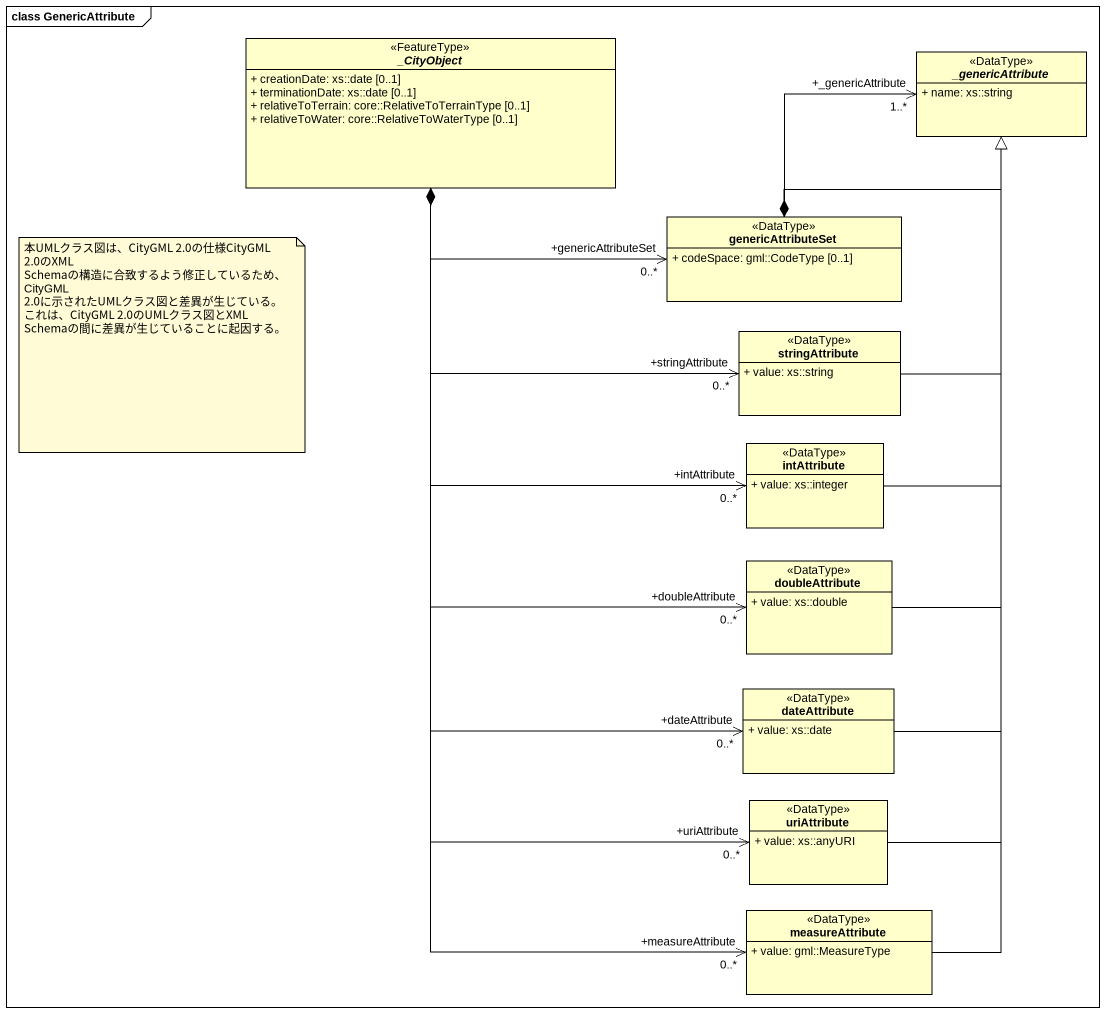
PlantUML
@startuml
mainframe class GenericAttribute
hide circle
hide empty members
skinparam classAttributeIconSize 0
abstract class "_CityObject" as CityObject <<FeatureType>> #FFFFCC {
  + creationDate: xs::date [0..1]
  + terminationDate: xs::date [0..1]
  + relativeToTerrain: core::RelativeToTerrainType [0..1]
  + relativeToWater: core::RelativeToWaterType [0..1]
}
abstract class "_genericAttribute" as genericAttribute <<DataType>> #FFFFCC {
  + name: xs::string
}
class genericAttributeSet <<DataType>> #FFFFCC {
  + codeSpace: gml::CodeType [0..1]
}
class stringAttribute <<DataType>> #FFFFCC {
  + value: xs::string
}
class intAttribute <<DataType>> #FFFFCC {
  + value: xs::integer
}
class doubleAttribute <<DataType>> #FFFFCC {
  + value: xs::double
}
class dateAttribute <<DataType>> #FFFFCC {
  + value: xs::date
}
class uriAttribute <<DataType>> #FFFFCC {
  + value: xs::anyURI
}
class measureAttribute <<DataType>> #FFFFCC {
  + value: gml::MeasureType
}
genericAttribute "+_genericAttribute\n1..*" <--* genericAttributeSet
genericAttributeSet "+genericAttributeSet\n0..*" <-left-* CityObject
genericAttributeSet -up-|> genericAttribute
stringAttribute "+stringAttribute\n0..*" <-up-* CityObject
stringAttribute -up-|> genericAttribute
intAttribute "+intAttribute\n0..*" <-up-* CityObject
intAttribute -up-|> genericAttribute
doubleAttribute "+doubleAttribute\n0..*" <-up-* CityObject
doubleAttribute -up-|> genericAttribute
dateAttribute "+dateAttribute\n0..*" <-up-* CityObject
dateAttribute -up-|> genericAttribute
uriAttribute "+uriAttribute\n0..*" <-up-* CityObject
uriAttribute -up-|> genericAttribute
measureAttribute "+measureAttribute\n0..*" <-up-* CityObject
measureAttribute -up-|> genericAttribute
note as N1
  本UMLクラス図は、CityGML 2.0の仕様CityGML 2.0のXML Schemaの構造に合致するよう修正しているため、CityGML 2.0に示されたUMLクラス図と差異が生じている。
  これは、CityGML 2.0のUMLクラス図とXML Schemaの間に差異が生じていることに起因する。
end note
@enduml
